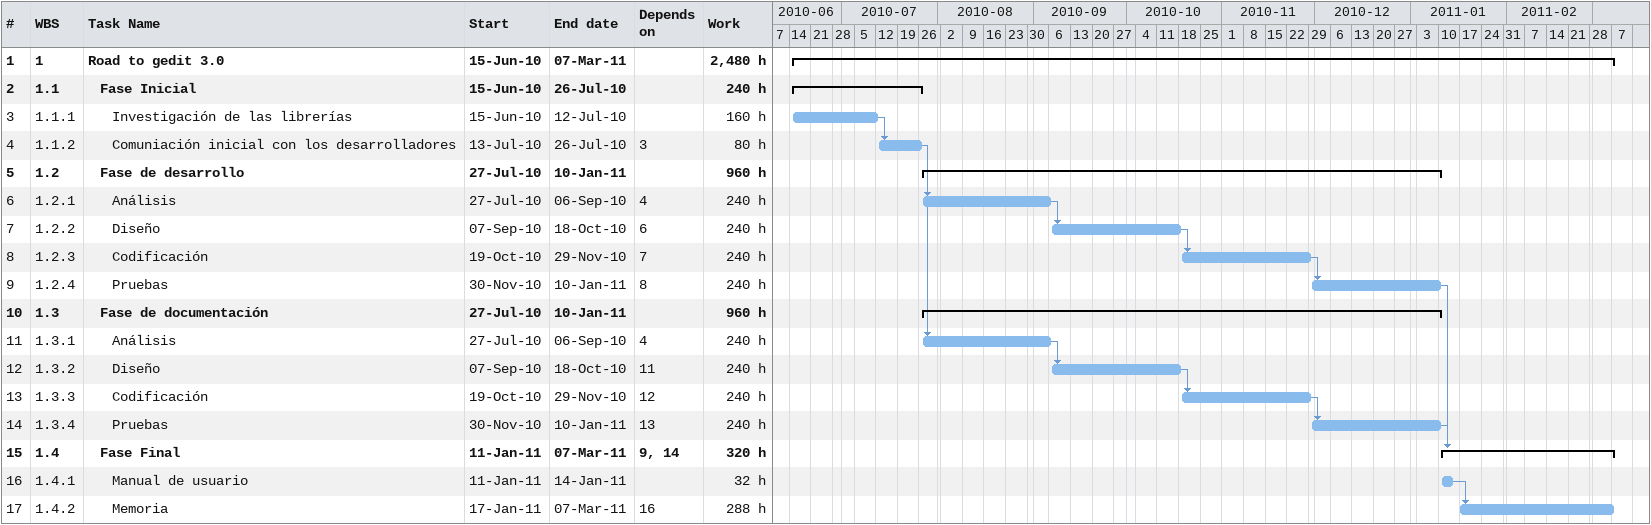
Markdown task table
| ID | WBS | Task | Start | Finish | Predecessors | Work (h) |
|---|---|---|---|---|---|---|
| 1 | 1 | **Road to gedit 3.0** | 2010-06-15 | 2011-03-07 |  | 2480 |
| 2 | 1.1 | **Fase Inicial** | 2010-06-15 | 2010-07-26 |  | 240 |
| 3 | 1.1.1 | Investigación de las librerías | 2010-06-15 | 2010-07-12 |  | 160 |
| 4 | 1.1.2 | Comuniación inicial con los desarrolladores | 2010-07-13 | 2010-07-26 | 3 | 80 |
| 5 | 1.2 | **Fase de desarrollo** | 2010-07-27 | 2011-01-10 |  | 960 |
| 6 | 1.2.1 | Análisis | 2010-07-27 | 2010-09-06 | 4 | 240 |
| 7 | 1.2.2 | Diseño | 2010-09-07 | 2010-10-18 | 6 | 240 |
| 8 | 1.2.3 | Codificación | 2010-10-19 | 2010-11-29 | 7 | 240 |
| 9 | 1.2.4 | Pruebas | 2010-11-30 | 2011-01-10 | 8 | 240 |
| 10 | 1.3 | **Fase de documentación** | 2010-07-27 | 2011-01-10 |  | 960 |
| 11 | 1.3.1 | Análisis | 2010-07-27 | 2010-09-06 | 4 | 240 |
| 12 | 1.3.2 | Diseño | 2010-09-07 | 2010-10-18 | 11 | 240 |
| 13 | 1.3.3 | Codificación | 2010-10-19 | 2010-11-29 | 12 | 240 |
| 14 | 1.3.4 | Pruebas | 2010-11-30 | 2011-01-10 | 13 | 240 |
| 15 | 1.4 | **Fase Final** | 2011-01-11 | 2011-03-07 | 9, 14 | 320 |
| 16 | 1.4.1 | Manual de usuario | 2011-01-11 | 2011-01-14 |  | 32 |
| 17 | 1.4.2 | Memoria | 2011-01-17 | 2011-03-07 | 16 | 288 |
